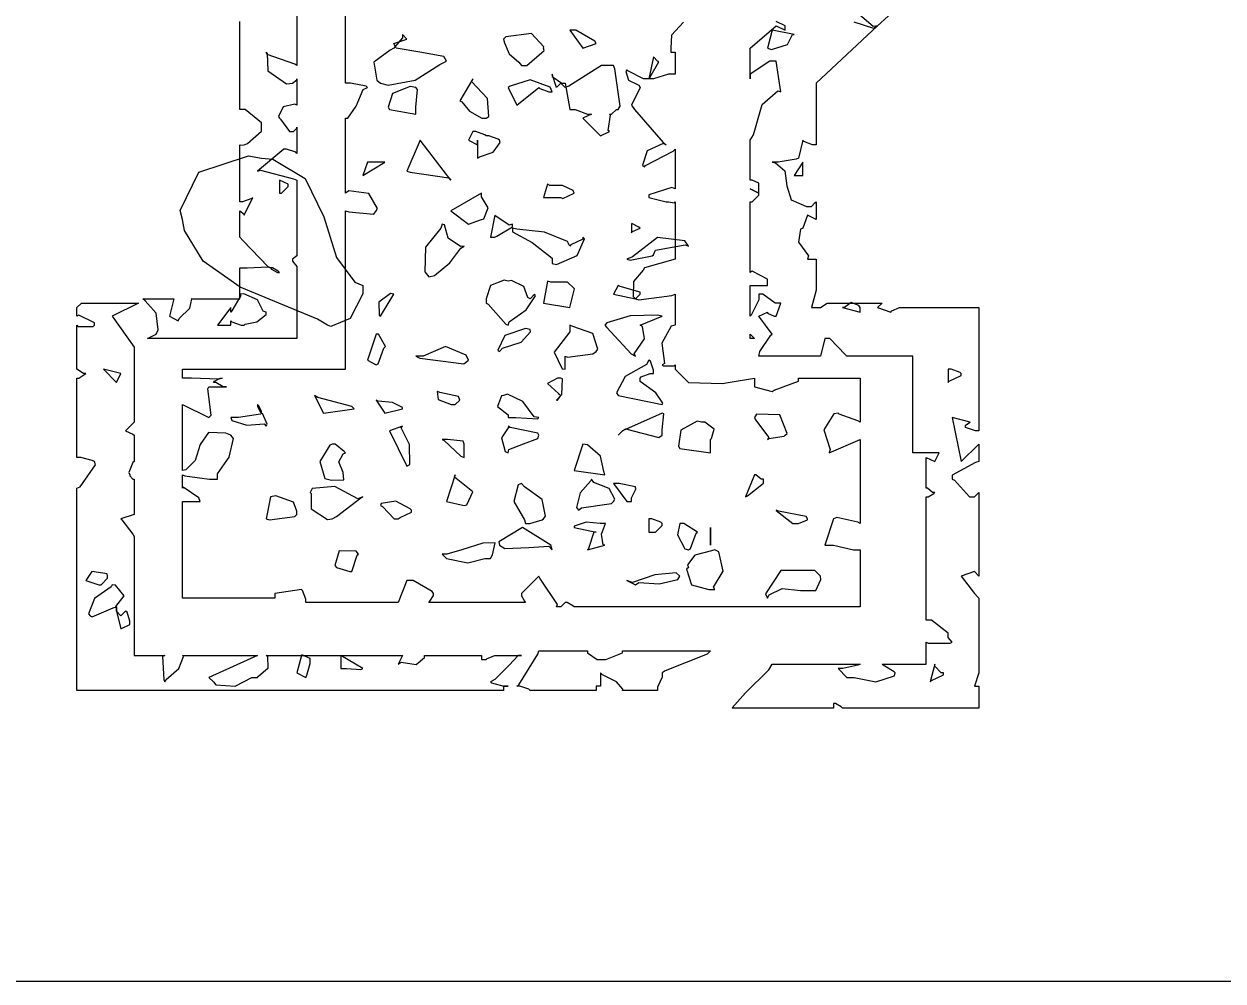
# Model space of a CAD drawing. Extents: x 103 to 248, y 22 to 332.
# Drawn here: x 201.36 to 210.98, y 201.79 to 209.46 of the extents above; entities that cross this region are included whole.
import ezdxf

# ---------------------------------------------------------------- set-up
doc = ezdxf.new("R2010")
doc.units = 0
doc.header["$MEASUREMENT"] = 0

msp = doc.modelspace()

# ---------------------------------------------------------------- linework, layer by layer
at = {"color": 7}
for points in [[(209.41, 210.538), (208.209, 209.444), (208.173, 209.439), (208.045, 209.55)], [(203.553, 210.009), (203.553, 209.127), (203.535, 209.137), (203.314, 209.215), (203.306, 209.233), (203.314, 209.225), (203.319, 209.083), (203.47, 208.98), (203.517, 208.985), (203.517, 208.985), (203.553, 209.013), (203.553, 209.021), (203.553, 208.808), (203.535, 208.818), (203.443, 208.796), (203.404, 208.719), (203.412, 208.704), (203.42, 208.696), (203.492, 208.598), (203.517, 208.598), (203.525, 208.598), (203.553, 208.624), (203.553, 208.632), (203.553, 208.421), (203.543, 208.431), (203.47, 208.456), (203.447, 208.456), (203.236, 208.279), (203.262, 208.289), (203.525, 208.219), (203.553, 208.209), (203.553, 207.61), (203.553, 207.602), (203.517, 207.574), (203.517, 207.574), (203.517, 207.558), (203.553, 207.517), (203.553, 207.504), (203.553, 206.94), (202.354, 206.94), (202.424, 206.974), (202.424, 206.974), (202.441, 207.009), (202.423, 207.143), (202.335, 207.24), (202.318, 207.257), (202.565, 207.257), (202.53, 207.117), (202.601, 207.081), (202.609, 207.099), (202.693, 207.183), (202.711, 207.256), (202.707, 207.257), (203.094, 207.257), (203.094, 207.504), (203.154, 207.504), (203.323, 207.513), (203.34, 207.504), (203.349, 207.495), (203.396, 207.469), (203.412, 207.469), (203.402, 207.479), (203.356, 207.504), (203.34, 207.504), (203.323, 207.513), (203.12, 207.724), (203.094, 207.75), (203.094, 207.963), (203.094, 207.963), (203.13, 207.936), (203.13, 207.927), (203.2, 208.069), (203.19, 208.06), (203.117, 208.033), (203.094, 208.033), (203.094, 208.492), (203.098, 208.487), (203.13, 208.492), (203.13, 208.492), (203.156, 208.501), (203.27, 208.601), (203.27, 208.632), (203.27, 208.668), (203.138, 208.774), (203.094, 208.774), (203.094, 209.48)], [(206.653, 209.473), (206.556, 209.369), (206.551, 209.267), (206.551, 209.233), (206.587, 209.233), (206.587, 209.057), (206.533, 209.057), (206.413, 209.021), (206.375, 209.021), (206.383, 209.03), (206.454, 209.155), (206.445, 209.161), (206.411, 209.197), (206.375, 209.021), (206.331, 209.021), (206.207, 209.083), (206.199, 209.091), (206.19, 209.079), (206.211, 209.008), (206.295, 208.969), (206.305, 208.951), (206.235, 208.808), (206.261, 208.774), (206.489, 208.51), (206.515, 208.492), (206.489, 208.501), (206.361, 208.443), (206.325, 208.329), (206.339, 208.315), (206.347, 208.325), (206.569, 208.439), (206.587, 208.456), (206.587, 208.139), (206.56, 208.148), (206.375, 208.089), (206.375, 208.069), (206.515, 208.033), (206.533, 208.033), (206.58, 208.027), (206.587, 208.033), (206.587, 207.574), (206.339, 207.504), (206.329, 207.487), (206.251, 207.395), (206.25, 207.276), (206.269, 207.257), (206.295, 207.249), (206.56, 207.284), (206.587, 207.293), (206.587, 207.045), (206.554, 207.038), (206.48, 206.9), (206.499, 206.739), (206.481, 206.728), (206.489, 206.72), (206.577, 206.72), (206.587, 206.728), (206.587, 206.692), (206.587, 206.692), (206.692, 206.587), (206.966, 206.579), (207.01, 206.587), (207.01, 206.587), (207.221, 206.622), (207.221, 206.551), (207.363, 206.515), (207.38, 206.525), (207.574, 206.598), (207.574, 206.622), (208.069, 206.622), (208.069, 206.269), (208.051, 206.279), (207.9, 206.331), (207.892, 206.339), (207.859, 206.335), (207.777, 206.208), (207.83, 206.05), (207.822, 206.022), (208.069, 206.128), (208.069, 205.457), (208.051, 205.467), (207.882, 205.503), (207.856, 205.493), (207.786, 205.281), (207.856, 205.281), (208.015, 205.246), (208.069, 205.246), (208.069, 204.788), (205.776, 204.788), (205.766, 204.797), (205.721, 204.823), (205.705, 204.823), (205.669, 204.788), (205.633, 204.788), (205.642, 204.806), (205.501, 205.018), (205.493, 205.034), (205.353, 204.894), (205.353, 204.877), (205.377, 204.833), (205.387, 204.823), (204.611, 204.823), (204.619, 204.833), (204.647, 204.879), (204.647, 204.894), (204.637, 204.912), (204.484, 205), (204.435, 205), (204.365, 204.823), (203.623, 204.823), (203.623, 204.85), (203.597, 204.92), (203.589, 204.928), (203.376, 204.894), (203.376, 204.894), (203.376, 204.858), (203.376, 204.858), (202.635, 204.858), (202.635, 205.633), (202.669, 205.633), (202.75, 205.633), (202.777, 205.633), (202.767, 205.661), (202.64, 205.747), (202.635, 205.74), (202.635, 205.846), (202.653, 205.838), (202.851, 205.81), (202.917, 205.81), (202.917, 205.855), (203.01, 205.988), (203.043, 206.137), (203.024, 206.163), (202.982, 206.179), (202.843, 206.185), (202.776, 206.089), (202.736, 205.96), (202.663, 205.887), (202.635, 205.882), (202.635, 206.411), (202.847, 206.305), (202.864, 206.323), (202.838, 206.535), (202.847, 206.551), (202.988, 206.551), (202.962, 206.551), (202.902, 206.587), (202.883, 206.587), (202.891, 206.597), (202.937, 206.622), (202.953, 206.622), (202.926, 206.613), (202.707, 206.622), (202.635, 206.622), (202.635, 206.692), (202.741, 206.692), (202.741, 206.692), (202.767, 206.692), (202.777, 206.692), (203.942, 206.692), (203.942, 207.963), (203.968, 207.954), (204.17, 207.936), (204.188, 207.963), (204.199, 207.981), (204.13, 208.1), (203.968, 208.121), (203.942, 208.103), (203.942, 208.704), (203.962, 208.704), (204.028, 208.802), (204.085, 208.935), (204.118, 208.951), (204.108, 208.96), (203.983, 208.985), (203.942, 208.985), (203.942, 209.656)], [(208.019, 209.476), (208.177, 209.426), (208.209, 209.444), (207.716, 208.985), (207.716, 208.492), (207.688, 208.492), (207.618, 208.519), (207.61, 208.528), (207.574, 208.385), (207.556, 208.377), (207.411, 208.351), (207.363, 208.351), (207.391, 208.348), (207.466, 208.282), (207.482, 208.162), (207.516, 208.049), (207.639, 207.998), (207.68, 207.998), (207.68, 207.998), (207.706, 208.025), (207.716, 208.033), (207.716, 207.892), (207.646, 207.927), (207.61, 207.822), (207.592, 207.815), (207.574, 207.712), (207.654, 207.6), (207.646, 207.574), (207.646, 207.574), (207.698, 207.574), (207.716, 207.574), (207.716, 207.327), (207.68, 207.187), (207.75, 207.187), (207.75, 207.187), (207.804, 207.221), (207.822, 207.221), (208.245, 207.221), (208.209, 207.187), (208.315, 207.151), (208.323, 207.161), (208.385, 207.187), (208.385, 207.187), (209.021, 207.187), (209.021, 206.199), (208.993, 206.199), (208.915, 206.226), (208.915, 206.235), (208.915, 206.244), (208.951, 206.269), (208.951, 206.269), (208.808, 206.305), (208.88, 205.952), (209.021, 206.092), (209.021, 205.952), (208.993, 205.944), (208.808, 205.844), (208.808, 205.81), (208.826, 205.802), (208.945, 205.669), (208.985, 205.669), (209.021, 205.705), (209.021, 205.034), (208.985, 205.07), (208.88, 205.034), (208.985, 204.894), (209.021, 204.858), (209.021, 204.258), (208.985, 204.152), (208.985, 204.152), (209.021, 204.152), (209.021, 204.152), (209.021, 203.976), (207.927, 203.976), (207.917, 203.986), (207.871, 204.012), (207.856, 204.012), (207.856, 203.976), (207.045, 203.976), (207.042, 203.979), (207.151, 204.1), (207.336, 204.284), (207.363, 204.329), (208.069, 204.329), (208.051, 204.32), (207.931, 204.294), (207.892, 204.294), (207.963, 204.222), (208.02, 204.222), (208.195, 204.188), (208.344, 204.234), (208.351, 204.258), (208.341, 204.268), (208.253, 204.32), (208.245, 204.329), (208.598, 204.329), (208.598, 204.505), (208.614, 204.497), (208.791, 204.497), (208.808, 204.505), (208.774, 204.541), (208.774, 204.577), (208.642, 204.681), (208.598, 204.681), (208.598, 205.669), (208.614, 205.669), (208.659, 205.697), (208.668, 205.705), (208.65, 205.705), (208.61, 205.74), (208.598, 205.74), (208.598, 205.986), (208.668, 205.952), (208.704, 206.022), (208.492, 206.022), (208.492, 206.798), (207.963, 206.798), (207.953, 206.808), (207.827, 206.94), (207.786, 206.94), (207.75, 206.798), (207.257, 206.798), (207.265, 206.834), (207.353, 206.966), (207.363, 206.974), (207.363, 206.974), (207.257, 207.117), (207.327, 207.151), (207.327, 207.143), (207.38, 207.117), (207.397, 207.117), (207.433, 207.221), (207.389, 207.221), (207.29, 207.293), (207.257, 207.293), (207.257, 207.249), (207.195, 207.126), (207.187, 207.117), (207.187, 207.363), (207.327, 207.363), (207.327, 207.397), (207.327, 207.415), (207.203, 207.479), (207.187, 207.469), (207.187, 208.033), (207.203, 208.033), (207.257, 208.087), (207.257, 208.103), (207.187, 208.139), (207.257, 208.103), (207.257, 208.175), (207.257, 208.184), (207.203, 208.209), (207.187, 208.209), (207.187, 208.528), (207.213, 208.572), (207.283, 208.814), (207.41, 208.925), (207.433, 208.915), (207.397, 209.161), (207.344, 209.161), (207.187, 209.057), (207.187, 209.021), (207.187, 209.267), (207.397, 209.444), (207.469, 209.41), (207.469, 209.444), (207.397, 209.48)]]:
    msp.add_lwpolyline(points, dxfattribs=at)
for points in [[(204.752, 209.161), (204.73, 209.199), (204.539, 209.233), (204.349, 209.267), (204.329, 209.303), (204.435, 209.338), (204.399, 209.374), (204.399, 209.348), (204.337, 209.277), (204.329, 209.267), (204.301, 209.251), (204.169, 209.153), (204.193, 209.008), (204.222, 208.985), (204.284, 208.969), (204.501, 209.008), (204.698, 209.135), (204.752, 209.161)], [(205.353, 209.127), (205.397, 209.127), (205.536, 209.246), (205.529, 209.267), (205.534, 209.276), (205.435, 209.383), (205.227, 209.356), (205.21, 209.338), (205.216, 209.308), (205.255, 209.219), (205.332, 209.153), (205.353, 209.127)], [(205.74, 209.41), (205.846, 209.267), (205.952, 209.303), (205.942, 209.321), (205.789, 209.41), (205.74, 209.41)], [(207.54, 209.374), (207.363, 209.41), (207.327, 209.267), (207.359, 209.255), (207.486, 209.295), (207.526, 209.374), (207.54, 209.374)], [(205.599, 209.057), (205.599, 209.039), (205.678, 208.985), (205.705, 208.985), (205.74, 208.774), (205.784, 208.774), (205.883, 208.738), (205.916, 208.738), (205.846, 208.704), (205.986, 208.562), (206.058, 208.598), (206.048, 208.607), (206.066, 208.73), (206.058, 208.738), (206.074, 208.738), (206.115, 208.774), (206.128, 208.774), (206.145, 208.802), (206.101, 209.101), (206.092, 209.127), (205.995, 209.127), (205.732, 208.96), (205.705, 208.951), (205.669, 208.985), (205.633, 208.951), (205.599, 209.057)], [(204.505, 208.951), (204.462, 208.959), (204.319, 208.902), (204.284, 208.792), (204.294, 208.774), (204.505, 208.738), (204.505, 208.792), (204.521, 208.934), (204.505, 208.951)], [(204.858, 208.844), (204.874, 208.836), (204.936, 208.762), (205.036, 208.704), (205.07, 208.704), (205.091, 208.719), (205.082, 208.862), (204.954, 208.998), (204.964, 209.021), (204.858, 208.844)], [(205.493, 208.951), (205.501, 208.942), (205.574, 208.915), (205.599, 208.915), (205.584, 208.952), (205.423, 209.013), (205.263, 208.96), (205.246, 208.951), (205.317, 208.808), (205.493, 208.951)], [(205.07, 208.562), (205.06, 208.572), (204.987, 208.598), (204.964, 208.598), (204.928, 208.528), (205, 208.492), (205, 208.528), (205, 208.385), (205.016, 208.395), (205.127, 208.431), (205.182, 208.51), (205.176, 208.528), (205.166, 208.537), (205.093, 208.562), (205.07, 208.562)], [(204.435, 208.279), (204.461, 208.271), (204.77, 208.227), (204.788, 208.209), (204.541, 208.528), (204.435, 208.279)], [(204.118, 208.351), (204.082, 208.245), (204.258, 208.351), (204.118, 208.351)], [(207.54, 208.245), (207.61, 208.245), (207.61, 208.351), (207.54, 208.245)], [(203.412, 208.209), (203.412, 208.103), (203.429, 208.103), (203.483, 208.157), (203.483, 208.175), (203.412, 208.209)], [(205.529, 208.069), (205.669, 208.069), (205.686, 208.06), (205.776, 208.103), (205.776, 208.103), (205.769, 208.125), (205.682, 208.166), (205.58, 208.166), (205.563, 208.175), (205.529, 208.069)], [(204.788, 207.963), (204.928, 207.856), (205.034, 207.892), (205.051, 207.897), (205.087, 207.985), (205.034, 208.074), (205.034, 208.103), (204.788, 207.963)], [(205.14, 207.927), (205.104, 207.75), (205.14, 207.75), (205.157, 207.76), (205.281, 207.833), (205.281, 207.856), (205.255, 207.848), (205.148, 207.918), (205.14, 207.927)], [(204.611, 207.433), (204.655, 207.443), (204.778, 207.545), (204.866, 207.663), (204.894, 207.68), (204.865, 207.676), (204.766, 207.743), (204.735, 207.851), (204.717, 207.856), (204.707, 207.822), (204.584, 207.672), (204.578, 207.472), (204.611, 207.433)], [(205.599, 207.54), (205.633, 207.531), (205.8, 207.605), (205.858, 207.738), (205.846, 207.75), (205.846, 207.734), (205.748, 207.69), (205.74, 207.68), (205.722, 207.716), (205.537, 207.792), (205.315, 207.814), (205.281, 207.822), (205.281, 207.794), (205.439, 207.707), (205.599, 207.582), (205.599, 207.54)], [(206.235, 207.786), (206.243, 207.796), (206.305, 207.822), (206.305, 207.822), (206.295, 207.832), (206.238, 207.861), (206.235, 207.856), (206.235, 207.786)], [(206.411, 207.61), (206.427, 207.646), (206.666, 207.69), (206.692, 207.68), (206.663, 207.721), (206.445, 207.748), (206.243, 207.592), (206.199, 207.574), (206.225, 207.566), (206.401, 207.602), (206.411, 207.61)], [(205.246, 207.045), (205.255, 207.072), (205.391, 207.169), (205.466, 207.28), (205.457, 207.293), (205.423, 207.257), (205.405, 207.266), (205.373, 207.355), (205.274, 207.403), (205.246, 207.397), (205.215, 207.406), (205.104, 207.363), (205.07, 207.257), (205.07, 207.221), (205.087, 207.213), (205.228, 207.054), (205.246, 207.045)], [(205.529, 207.221), (205.74, 207.187), (205.776, 207.327), (205.778, 207.338), (205.722, 207.389), (205.589, 207.389), (205.563, 207.397), (205.529, 207.221)], [(203.306, 207.151), (203.283, 207.159), (203.238, 207.249), (203.127, 207.298), (203.094, 207.293), (203.102, 207.284), (203.032, 207.161), (203.024, 207.151), (203.024, 207.151), (203.024, 207.187), (203.024, 207.187), (202.917, 207.045), (203.024, 207.045), (203.024, 207.045), (203.024, 207.081), (203.024, 207.081), (203.032, 207.072), (203.105, 207.045), (203.13, 207.045), (203.138, 207.054), (203.23, 207.072), (203.306, 207.132), (203.306, 207.151)], [(204.329, 207.293), (204.304, 207.3), (204.209, 207.231), (204.213, 207.126), (204.222, 207.117), (204.329, 207.293)], [(206.128, 207.363), (206.092, 207.293), (206.269, 207.257), (206.305, 207.293), (206.305, 207.311), (206.145, 207.355), (206.128, 207.363)], [(205.104, 204.188), (205.113, 204.18), (205.212, 204.152), (205.246, 204.152), (205.21, 204.152), (205.21, 204.152), (205.21, 204.118), (205.21, 204.118), (201.789, 204.118), (201.789, 205.74), (201.815, 205.75), (201.938, 205.926), (201.929, 205.952), (201.912, 205.962), (201.819, 205.986), (201.789, 205.986), (201.789, 206.622), (201.805, 206.622), (201.859, 206.658), (201.859, 206.658), (201.841, 206.658), (201.789, 206.692), (201.789, 206.692), (201.789, 207.045), (201.797, 207.036), (201.92, 207.036), (201.929, 207.045), (201.929, 207.063), (201.805, 207.126), (201.789, 207.117), (201.789, 207.187), (201.825, 207.221), (202.282, 207.221), (202.071, 207.117), (202.248, 206.868), (202.248, 206.269), (202.178, 206.199), (202.178, 206.199), (202.238, 206.173), (202.248, 206.163), (202.248, 205.952), (202.238, 205.944), (202.204, 205.864), (202.212, 205.846), (202.212, 205.838), (202.238, 205.81), (202.248, 205.81), (202.248, 205.529), (202.142, 205.493), (202.15, 205.485), (202.238, 205.37), (202.248, 205.353), (202.248, 205.21), (202.248, 205.21), (202.248, 205.186), (202.248, 205.176), (202.248, 204.399), (202.494, 204.399), (202.476, 204.391), (202.485, 204.206), (202.494, 204.188), (202.503, 204.206), (202.605, 204.294), (202.643, 204.391), (202.635, 204.399), (203.236, 204.399), (202.847, 204.222), (202.883, 204.188), (202.902, 204.162), (203.058, 204.152), (203.19, 204.222), (203.236, 204.222), (203.244, 204.232), (203.323, 204.298), (203.32, 204.391), (203.306, 204.399), (204.399, 204.399), (204.365, 204.329), (204.388, 204.345), (204.509, 204.325), (204.575, 204.381), (204.575, 204.399), (205.034, 204.399), (205.034, 204.365), (205.07, 204.365), (205.078, 204.374), (205.14, 204.399), (205.14, 204.399), (205.353, 204.399), (205.328, 204.399), (205.255, 204.32), (205.139, 204.206), (205.104, 204.188)], [(207.927, 207.187), (208.069, 207.151), (208.069, 207.187), (208.058, 207.202), (207.997, 207.227), (207.943, 207.187), (207.927, 207.187)], [(206.305, 207.045), (206.481, 207.117), (206.445, 207.126), (206.225, 207.12), (206.039, 207.063), (206.022, 207.045), (206.039, 207.028), (206.233, 206.816), (206.269, 206.798), (206.258, 206.816), (206.339, 206.936), (206.323, 207.035), (206.305, 207.045)], [(205.423, 207.01), (205.387, 207.02), (205.219, 206.962), (205.165, 206.845), (205.176, 206.834), (205.202, 206.861), (205.351, 206.91), (205.427, 206.991), (205.423, 207.01)], [(205.705, 206.798), (205.722, 206.79), (205.925, 206.817), (205.952, 206.834), (205.966, 206.854), (205.925, 206.98), (205.766, 207.036), (205.74, 207.045), (205.74, 206.991), (205.616, 206.83), (205.679, 206.696), (205.705, 206.692), (205.705, 206.798)], [(204.258, 206.868), (204.263, 206.874), (204.206, 206.974), (204.188, 206.974), (204.118, 206.764), (204.188, 206.728), (204.205, 206.737), (204.249, 206.86), (204.258, 206.868)], [(207.187, 206.974), (207.221, 206.94), (207.187, 206.94), (207.187, 206.974)], [(204.505, 206.798), (204.539, 206.781), (204.892, 206.737), (204.928, 206.764), (204.91, 206.804), (204.743, 206.874), (204.564, 206.798), (204.505, 206.798)], [(206.481, 206.411), (206.486, 206.421), (206.431, 206.503), (206.305, 206.593), (206.305, 206.622), (206.313, 206.631), (206.386, 206.658), (206.411, 206.658), (206.411, 206.685), (206.389, 206.757), (206.375, 206.764), (206.357, 206.729), (206.185, 206.635), (206.115, 206.503), (206.128, 206.481), (206.481, 206.411)], [(202.106, 206.587), (202.142, 206.658), (202.001, 206.692), (202.106, 206.587)], [(208.774, 206.587), (208.782, 206.597), (208.88, 206.642), (208.88, 206.658), (208.871, 206.667), (208.798, 206.692), (208.774, 206.692), (208.774, 206.587)], [(205.669, 206.481), (205.678, 206.491), (205.683, 206.615), (205.669, 206.622), (205.642, 206.622), (205.563, 206.579), (205.651, 206.499), (205.669, 206.481), (205.669, 206.481), (205.633, 206.445), (205.633, 206.445), (205.642, 206.445), (205.669, 206.481), (205.669, 206.481)], [(204.012, 206.375), (203.994, 206.393), (203.72, 206.465), (203.693, 206.481), (203.765, 206.339), (204.012, 206.375)], [(204.399, 206.375), (204.399, 206.387), (204.319, 206.425), (204.205, 206.437), (204.188, 206.445), (204.258, 206.339), (204.399, 206.375)], [(204.823, 206.411), (204.858, 206.445), (204.848, 206.473), (204.698, 206.507), (204.681, 206.515), (204.677, 206.515), (204.686, 206.451), (204.789, 206.411), (204.823, 206.411)], [(205.493, 206.305), (205.456, 206.312), (205.365, 206.433), (205.241, 206.492), (205.21, 206.481), (205.194, 206.478), (205.162, 206.393), (205.246, 206.327), (205.246, 206.305), (205.307, 206.305), (205.484, 206.296), (205.493, 206.305)], [(203.306, 206.235), (203.314, 206.252), (203.279, 206.331), (203.27, 206.339), (203.27, 206.357), (203.244, 206.403), (203.236, 206.411), (203.236, 206.393), (203.261, 206.349), (203.27, 206.339), (203.261, 206.331), (203.083, 206.305), (203.024, 206.305), (203.031, 206.281), (203.15, 206.243), (203.291, 206.255), (203.306, 206.235)], [(206.481, 206.163), (206.481, 206.207), (206.494, 206.334), (206.481, 206.339), (206.163, 206.199), (206.128, 206.163), (206.163, 206.199), (206.188, 206.215), (206.321, 206.181), (206.455, 206.146), (206.481, 206.163)], [(206.622, 206.058), (206.868, 206.022), (206.868, 206.128), (206.877, 206.138), (206.899, 206.212), (206.823, 206.269), (206.798, 206.269), (206.761, 206.277), (206.63, 206.204), (206.612, 206.076), (206.622, 206.058)], [(207.469, 206.163), (207.483, 206.178), (207.424, 206.327), (207.239, 206.332), (207.221, 206.305), (207.229, 206.288), (207.336, 206.146), (207.327, 206.128), (207.336, 206.138), (207.459, 206.155), (207.469, 206.163)], [(204.399, 206.235), (204.294, 206.199), (204.435, 205.916), (204.457, 205.93), (204.456, 206.089), (204.388, 206.223), (204.399, 206.235)], [(205.493, 206.163), (205.484, 206.181), (205.263, 206.226), (205.246, 206.235), (205.251, 206.23), (205.192, 206.142), (205.224, 206.032), (205.246, 206.022), (205.253, 206.048), (205.369, 206.094), (205.485, 206.138), (205.493, 206.163)], [(203.942, 206.022), (203.932, 206.032), (203.859, 206.092), (203.835, 206.092), (203.817, 206.084), (203.737, 205.952), (203.776, 205.817), (203.799, 205.81), (203.83, 205.803), (203.93, 205.805), (203.924, 205.864), (203.889, 205.951), (203.924, 206.015), (203.942, 206.022)], [(204.717, 206.128), (204.734, 206.12), (204.866, 205.996), (204.894, 205.986), (204.894, 206.092), (204.887, 206.115), (204.759, 206.128), (204.717, 206.128)], [(205.776, 205.882), (206.022, 205.846), (206.013, 205.873), (205.986, 205.996), (205.883, 206.086), (205.846, 206.092), (205.776, 205.882)], [(204.823, 205.846), (204.752, 205.633), (204.894, 205.599), (204.916, 205.605), (204.964, 205.709), (204.816, 205.826), (204.823, 205.846)], [(205.387, 205.457), (205.421, 205.457), (205.519, 205.485), (205.529, 205.493), (205.545, 205.516), (205.519, 205.648), (205.379, 205.75), (205.353, 205.776), (205.326, 205.766), (205.291, 205.631), (205.377, 205.485), (205.387, 205.457)], [(206.092, 205.633), (206.101, 205.651), (206.057, 205.737), (205.933, 205.784), (205.916, 205.81), (205.907, 205.794), (205.824, 205.701), (205.795, 205.585), (205.81, 205.563), (205.836, 205.581), (206.074, 205.617), (206.092, 205.633)], [(206.269, 205.74), (206.269, 205.75), (206.137, 205.776), (206.092, 205.776), (206.091, 205.776), (206.199, 205.633), (206.235, 205.633), (206.235, 205.661), (206.273, 205.736), (206.269, 205.74)], [(207.293, 205.81), (207.275, 205.81), (207.234, 205.846), (207.221, 205.846), (207.151, 205.669), (207.167, 205.679), (207.293, 205.778), (207.293, 205.81)], [(203.306, 205.493), (203.332, 205.485), (203.535, 205.511), (203.553, 205.529), (203.553, 205.554), (203.525, 205.627), (203.383, 205.678), (203.34, 205.669), (203.306, 205.493)], [(204.082, 205.669), (204.041, 205.653), (203.856, 205.753), (203.676, 205.736), (203.659, 205.705), (203.667, 205.697), (203.667, 205.573), (203.797, 205.487), (203.835, 205.493), (203.87, 205.511), (204.064, 205.661), (204.082, 205.669)], [(204.471, 205.563), (204.461, 205.573), (204.347, 205.635), (204.228, 205.617), (204.222, 205.599), (204.24, 205.591), (204.333, 205.493), (204.365, 205.493), (204.381, 205.503), (204.471, 205.548), (204.471, 205.563)], [(206.481, 205.457), (206.471, 205.467), (206.398, 205.493), (206.375, 205.493), (206.375, 205.387), (206.411, 205.387), (206.427, 205.387), (206.481, 205.441), (206.481, 205.457)], [(207.574, 205.457), (207.574, 205.457), (207.646, 205.485), (207.646, 205.493), (207.636, 205.511), (207.415, 205.555), (207.397, 205.563), (207.395, 205.56), (207.529, 205.457), (207.574, 205.457)], [(205.599, 205.246), (205.589, 205.282), (205.361, 205.423), (205.172, 205.31), (205.176, 205.281), (205.22, 205.255), (205.413, 205.264), (205.573, 205.273), (205.599, 205.246)], [(205.882, 205.246), (206.022, 205.281), (206.008, 205.286), (205.995, 205.37), (206.026, 205.455), (206.022, 205.457), (205.984, 205.457), (205.872, 205.467), (205.776, 205.434), (205.776, 205.423), (205.952, 205.387), (205.934, 205.387), (205.89, 205.256), (205.882, 205.246)], [(206.692, 205.246), (206.71, 205.256), (206.754, 205.379), (206.764, 205.387), (206.764, 205.387), (206.656, 205.457), (206.622, 205.457), (206.622, 205.457), (206.604, 205.365), (206.664, 205.252), (206.692, 205.246)], [(206.868, 205.423), (206.868, 205.281), (206.868, 205.423)], [(204.717, 205.21), (204.752, 205.176), (204.924, 205.142), (205.059, 205.176), (205.104, 205.176), (205.121, 205.204), (205.143, 205.3), (205.043, 205.299), (204.876, 205.245), (204.756, 205.21), (204.717, 205.21)], [(204.046, 205.21), (204.028, 205.234), (203.892, 205.238), (203.856, 205.119), (203.87, 205.104), (203.976, 205.07), (203.992, 205.07), (204.036, 205.202), (204.046, 205.21)], [(206.904, 205.246), (206.877, 205.238), (206.744, 205.202), (206.685, 205.124), (206.692, 205.104), (206.677, 205.091), (206.718, 204.964), (206.857, 204.928), (206.904, 204.928), (206.892, 204.946), (206.97, 205.074), (206.935, 205.23), (206.904, 205.246)], [(202.035, 205.034), (202.03, 205.052), (201.907, 205.07), (201.859, 205), (201.859, 205), (201.965, 204.964), (201.982, 204.964), (202.035, 205.018), (202.035, 205.034)], [(206.622, 205.034), (206.595, 205.06), (206.423, 205.044), (206.243, 204.982), (206.199, 205), (206.269, 204.964), (206.295, 204.982), (206.458, 204.973), (206.606, 205.007), (206.622, 205.034)], [(207.75, 205.034), (207.705, 205.08), (207.433, 205.08), (207.311, 204.892), (207.327, 204.858), (207.339, 204.885), (207.443, 204.936), (207.592, 204.92), (207.713, 204.918), (207.753, 205.008), (207.75, 205.034)], [(202.212, 204.647), (202.212, 204.673), (202.191, 204.745), (202.178, 204.752), (202.142, 204.717), (202.142, 204.717), (202.106, 204.752), (202.106, 204.752), (202.106, 204.788), (202.102, 204.792), (202.168, 204.876), (202.098, 204.961), (202.071, 204.964), (202.062, 204.947), (201.929, 204.855), (201.881, 204.731), (201.895, 204.717), (201.912, 204.709), (202.08, 204.779), (202.106, 204.788), (202.106, 204.788), (202.106, 204.752), (202.106, 204.752), (202.142, 204.611), (202.212, 204.647)], [(206.481, 204.258), (206.481, 204.224), (206.445, 204.145), (206.445, 204.118), (206.163, 204.118), (206.167, 204.127), (206.115, 204.188), (206.004, 204.242), (205.986, 204.258), (205.986, 204.152), (205.952, 204.152), (205.952, 204.118), (205.423, 204.118), (205.413, 204.127), (205.34, 204.152), (205.317, 204.152), (205.333, 204.162), (205.484, 204.409), (205.493, 204.435), (205.882, 204.435), (205.882, 204.418), (205.96, 204.365), (205.986, 204.365), (206.03, 204.365), (206.163, 204.418), (206.163, 204.435), (206.868, 204.435), (206.842, 204.409), (206.507, 204.276), (206.481, 204.258)], [(203.659, 204.365), (203.659, 204.374), (203.593, 204.404), (203.589, 204.399), (203.553, 204.258), (203.623, 204.222), (203.631, 204.24), (203.659, 204.334), (203.659, 204.365)], [(204.082, 204.294), (203.906, 204.399), (203.906, 204.294), (203.95, 204.294), (204.064, 204.286), (204.082, 204.294)], [(208.738, 204.258), (208.72, 204.258), (208.668, 204.312), (208.668, 204.329), (208.632, 204.188), (208.641, 204.198), (208.738, 204.243), (208.738, 204.258)]]:
    msp.add_lwpolyline(points, close=True, dxfattribs=at)
at = {"color": 32}
msp.add_lwpolyline([(203.799, 207.045), (203.718, 207.093), (203.454, 207.203), (203.098, 207.351), (202.802, 207.558), (202.651, 207.804), (202.635, 207.892), (202.617, 207.964), (202.767, 208.271), (203.164, 208.403), (203.27, 208.385), (203.36, 208.377), (203.62, 208.221), (203.769, 207.914), (203.87, 207.588), (204.016, 207.391), (204.082, 207.363), (204.082, 207.297), (203.98, 207.099), (203.825, 207.036), (203.799, 207.045)], close=True, dxfattribs=at)
msp.add_lwpolyline([(175.084, 201.789), (216.183, 201.789), (216.173, 201.798), (216.12, 201.887), (216.112, 201.895), (216.235, 201.923), (216.799, 201.989), (217.293, 201.861), (217.381, 201.789), (228.6, 201.789)], dxfattribs=at)

doc.saveas('drawing.dxf')
